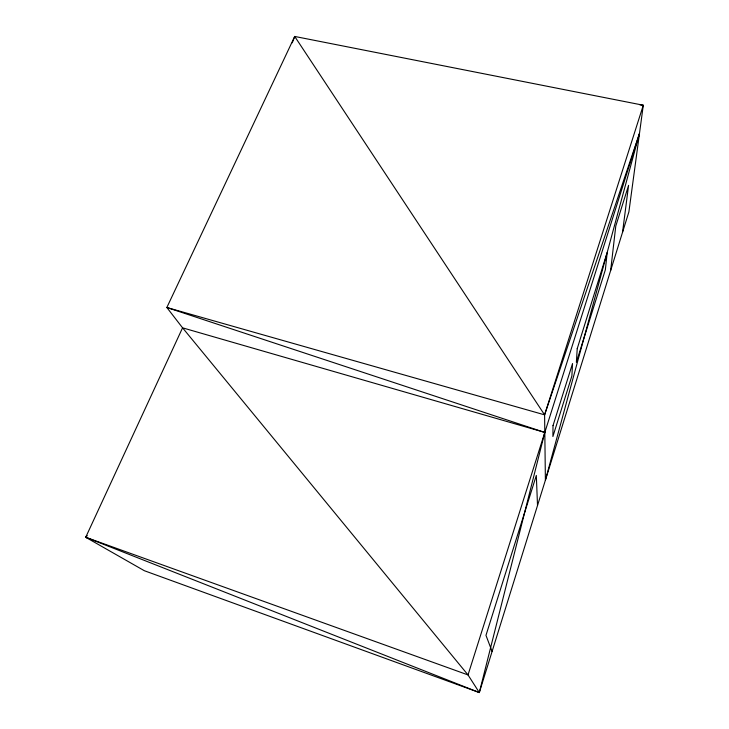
<?xml version="1.0" encoding="UTF-8"?>
<svg xmlns="http://www.w3.org/2000/svg" width="729" height="729" viewBox="0 0 729 729"><rect width="100%" height="100%" fill="white"/><g stroke="black" fill="none" stroke-linecap="round" stroke-linejoin="round"><path stroke-width="1.09" d="M610.647 270.505L615.786 226.045L628.589 185.348L622.548 232.259M87.252 535.596L85.712 537.273L479.308 692.55L544.809 432.434L166.841 307.501L294.716 36.45L643.288 105.231L628.89 211.893L479.308 692.55L144.342 570.716L85.712 537.273L182.569 327.831L166.841 307.501L544.599 414.847L545.392 480.211L639.461 133.535L544.599 414.847L294.716 36.45L292.274 42.811M639.461 133.535L468.018 674.926L479.308 692.55M544.599 414.847L643.288 105.231L639.889 104.821M544.809 432.434L182.569 327.831L468.018 674.926L85.712 537.273M492.093 651.471L485.97 635.36L536.325 475.436L537.519 505.507M553.01 425.645L552.901 436.516L571.882 375.936L572.538 363.534L553.01 425.645M577.213 348.681L576.375 362.304L605.371 269.739L607.193 252.462L577.213 348.681"/></g></svg>
